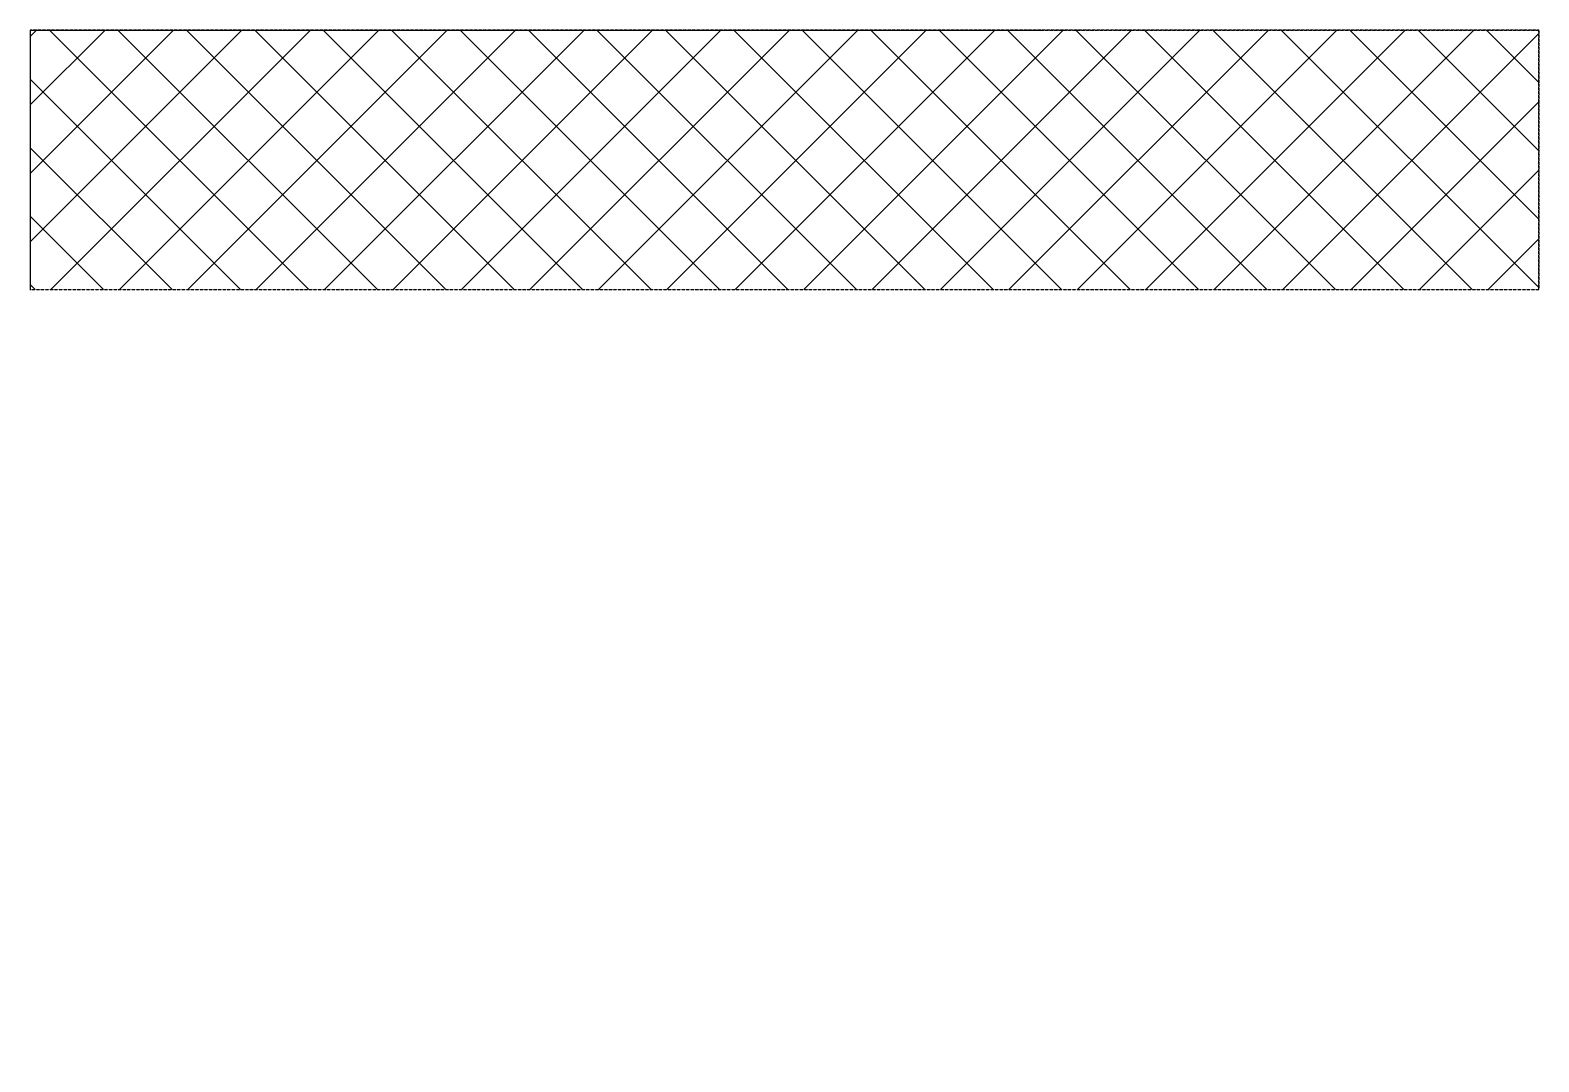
# Model space of a CAD drawing. Header units: millimetres. Extents: x -955179 to -912907, y 62798 to 154298.
# Drawn here: x -940187 to -912907, y 130484 to 149148 of the extents above; entities that cross this region are included whole.
import ezdxf

# ---------------------------------------------------------------- set-up
doc = ezdxf.new("R2010")
doc.units = ezdxf.units.MM
doc.header["$MEASUREMENT"] = 0
doc.linetypes.add('HIDDEN', pattern=[0.375, 0.25, -0.125])
doc.layers.add('CV', color=251, linetype='HIDDEN')

# ---------------------------------------------------------------- blocks, each defined once
blk = doc.blocks.new('TM출하 메자닌')
at = {"layer": 'CV', "linetype": 'HIDDEN'}
for p, q in [((-788912, 149147, 2), (-770599, 149148, 70)), ((-788912, 149147, 3), (-788911, 144444, 1)), ((-788911, 149148, -64), (-761632, 149148, -64)), ((-788911, 149148, -64), (-788911, 144457, -26)), ((-761632, 149148, -64), (-761631, 144457, -26)), ((-788911, 144457, -26), (-761631, 144457, -26))]:
    blk.add_line(p, q, dxfattribs=at)

msp = doc.modelspace()

# ---------------------------------------------------------------- hatches: boundary and pattern name
at = {"layer": 'CV'}
h = msp.add_hatch(dxfattribs=at)
h.set_pattern_fill('ANSI37', color=256, scale=7000)
h.set_pattern_definition([(45, (-885507.9, 87391.9), (-618.718, 618.718), []), (135, (-885507.9, 87391.9), (-618.718, -618.718), [])])
h.paths.add_polyline_path([(-928899, 107298), (-928899, 87392), (-939773, 87392), (-939775, 107298)])
h.paths.add_polyline_path([(-940187, 144457), (-912908, 144457), (-912908, 149148), (-940187, 149148)])

# ---------------------------------------------------------------- linework, layer by layer
at = {"layer": 'CV', "color": 8}
msp.add_lwpolyline([(-940187, 144457), (-912908, 144457), (-912908, 149148), (-940187, 149148)], close=True, dxfattribs=at)

# ---------------------------------------------------------------- block references
msp.add_blockref('TM출하 메자닌', (-151276, 0), dxfattribs=at)

doc.saveas('drawing.dxf')
